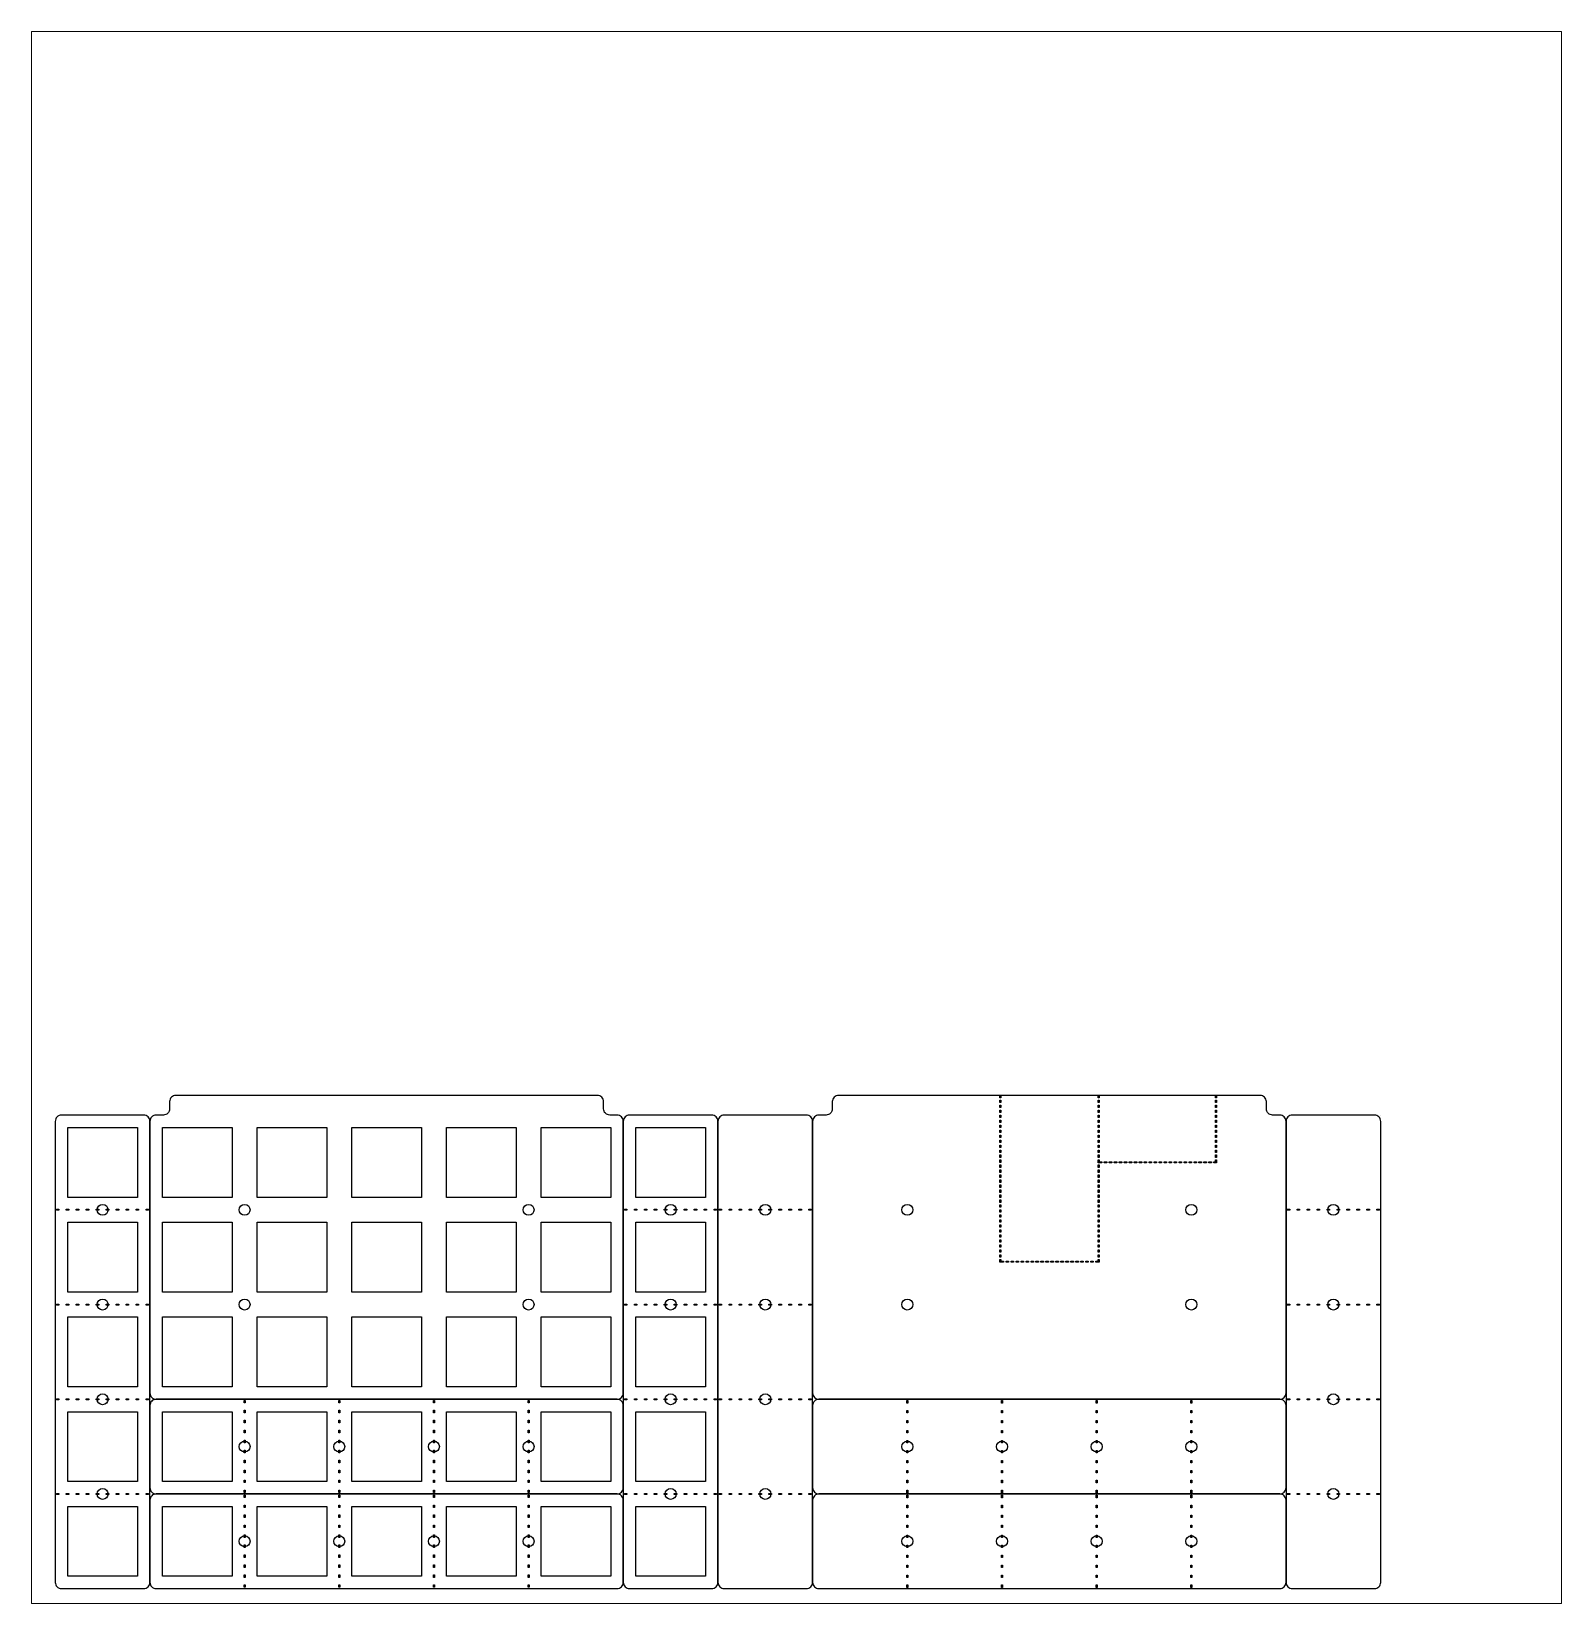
# Paper-space layout 'シート 1' of a CAD drawing. Extents: x 2.42 to 8.04, y 0.7 to 6.47.
# The model-space entities are those that its viewports show. They can reach past a viewport. Long polylines and large blocks are cut down to what shows.
import ezdxf

# ---------------------------------------------------------------- set-up
doc = ezdxf.new("R2010")
doc.units = 0
doc.header["$MEASUREMENT"] = 0

msp = doc.modelspace()

# ---------------------------------------------------------------- linework, layer by layer
at = {"linetype": 'ByBlock'}
for p, q in [((15.2, 9.5), (15.2, 9.5)), ((26.6, 9.5), (26.6, 9.5))]:
    msp.add_line(p, q, dxfattribs=at)
for points in [[(11.4, 9.375, 0.414214), (11.275, 9.5), (11.13, 9.5, -0.414214), (11.005, 9.625), (11.005, 9.77, 0.414214), (10.88, 9.895), (2.42, 9.895, 0.414214), (2.295, 9.77), (2.295, 9.625, -0.414214), (2.17, 9.5), (2.025, 9.5, 0.414214), (1.9, 9.375), (1.9, 3.925, 0.414214), (2.025, 3.8), (11.275, 3.8, 0.414214), (11.4, 3.925)], [(24.7, 9.375, 0.414214), (24.575, 9.5), (24.43, 9.5, -0.414214), (24.305, 9.625), (24.305, 9.77, 0.414214), (24.18, 9.895), (15.72, 9.895, 0.414214), (15.595, 9.77), (15.595, 9.625, -0.414214), (15.47, 9.5), (15.325, 9.5, 0.414214), (15.2, 9.375), (15.2, 3.925, 0.414214), (15.325, 3.8), (24.575, 3.8, 0.414214), (24.7, 3.925)], [(0.125, 0), (1.775, 0, 0.414214), (1.9, 0.125), (1.9, 9.375, 0.414214), (1.775, 9.5), (0.125, 9.5, 0.414214), (0, 9.375), (0, 0.125, 0.414214)], [(11.525, 0), (13.175, 0, 0.414214), (13.3, 0.125), (13.3, 9.375, 0.414214), (13.175, 9.5), (11.525, 9.5, 0.414214), (11.4, 9.375), (11.4, 0.125, 0.414214)], [(13.425, 0), (15.075, 0, 0.414214), (15.2, 0.125), (15.2, 9.375, 0.414214), (15.075, 9.5), (13.425, 9.5, 0.414214), (13.3, 9.375), (13.3, 0.125, 0.414214)], [(24.825, 0), (26.475, 0, 0.414214), (26.6, 0.125), (26.6, 9.375, 0.414214), (26.475, 9.5), (24.825, 9.5, 0.414214), (24.7, 9.375), (24.7, 0.125, 0.414214)], [(1.9, 3.675), (1.9, 2.025, 0.414214), (2.025, 1.9), (11.275, 1.9, 0.414214), (11.4, 2.025), (11.4, 3.675, 0.414214), (11.275, 3.8), (2.025, 3.8, 0.414214)], [(24.7, 2.025), (24.7, 3.675, 0.414214), (24.575, 3.8), (15.325, 3.8, 0.414214), (15.2, 3.675), (15.2, 2.025, 0.414214), (15.325, 1.9), (24.575, 1.9, 0.414214)], [(1.9, 1.775), (1.9, 0.125, 0.414214), (2.025, 0), (11.275, 0, 0.414214), (11.4, 0.125), (11.4, 1.775, 0.414214), (11.275, 1.9), (2.025, 1.9, 0.414214)], [(24.7, 0.125), (24.7, 1.775, 0.414214), (24.575, 1.9), (15.325, 1.9, 0.414214), (15.2, 1.775), (15.2, 0.125, 0.414214), (15.325, 0), (24.575, 0, 0.414214)]]:
    msp.add_lwpolyline(points, format="xyb", close=True, dxfattribs=at)
for points in [[(18.954, 9.85), (18.954, 9.9), (18.974, 9.9), (18.974, 9.85)], [(18.954, 9.75), (18.954, 9.8), (18.974, 9.8), (18.974, 9.75)], [(20.932, 9.85), (20.932, 9.9), (20.952, 9.9), (20.952, 9.85)], [(20.932, 9.75), (20.932, 9.8), (20.952, 9.8), (20.952, 9.75)], [(23.283, 9.85), (23.283, 9.9), (23.303, 9.9), (23.303, 9.85)], [(23.283, 9.75), (23.283, 9.8), (23.303, 9.8), (23.303, 9.75)], [(18.954, 9.65), (18.954, 9.7), (18.974, 9.7), (18.974, 9.65)], [(18.954, 9.55), (18.954, 9.6), (18.974, 9.6), (18.974, 9.55)], [(18.954, 9.45), (18.954, 9.5), (18.974, 9.5), (18.974, 9.45)], [(20.932, 9.65), (20.932, 9.7), (20.952, 9.7), (20.952, 9.65)], [(20.932, 9.55), (20.932, 9.6), (20.952, 9.6), (20.952, 9.55)], [(20.932, 9.45), (20.932, 9.5), (20.952, 9.5), (20.952, 9.45)], [(23.283, 9.65), (23.283, 9.7), (23.303, 9.7), (23.303, 9.65)], [(23.283, 9.55), (23.283, 9.6), (23.303, 9.6), (23.303, 9.55)], [(23.283, 9.45), (23.283, 9.5), (23.303, 9.5), (23.303, 9.45)], [(0.25, 9.25), (1.65, 9.25), (1.65, 7.85), (0.25, 7.85)], [(2.15, 7.85), (2.15, 9.25), (3.55, 9.25), (3.55, 7.85)], [(4.05, 7.85), (4.05, 9.25), (5.45, 9.25), (5.45, 7.85)], [(5.95, 7.85), (5.95, 9.25), (7.35, 9.25), (7.35, 7.85)], [(7.85, 7.85), (7.85, 9.25), (9.25, 9.25), (9.25, 7.85)], [(9.75, 7.85), (9.75, 9.25), (11.15, 9.25), (11.15, 7.85)], [(11.65, 9.25), (13.05, 9.25), (13.05, 7.85), (11.65, 7.85)], [(18.954, 9.35), (18.954, 9.4), (18.974, 9.4), (18.974, 9.35)], [(18.954, 9.25), (18.954, 9.3), (18.974, 9.3), (18.974, 9.25)], [(18.954, 9.15), (18.954, 9.2), (18.974, 9.2), (18.974, 9.15)], [(20.932, 9.35), (20.932, 9.4), (20.952, 9.4), (20.952, 9.35)], [(20.932, 9.25), (20.932, 9.3), (20.952, 9.3), (20.952, 9.25)], [(20.932, 9.15), (20.932, 9.2), (20.952, 9.2), (20.952, 9.15)], [(23.283, 9.35), (23.283, 9.4), (23.303, 9.4), (23.303, 9.35)], [(23.283, 9.25), (23.283, 9.3), (23.303, 9.3), (23.303, 9.25)], [(23.283, 9.15), (23.283, 9.2), (23.303, 9.2), (23.303, 9.15)], [(18.954, 9.05), (18.954, 9.1), (18.974, 9.1), (18.974, 9.05)], [(18.954, 8.95), (18.954, 9), (18.974, 9), (18.974, 8.95)], [(18.954, 8.85), (18.954, 8.9), (18.974, 8.9), (18.974, 8.85)], [(20.932, 9.05), (20.932, 9.1), (20.952, 9.1), (20.952, 9.05)], [(20.932, 8.95), (20.932, 9), (20.952, 9), (20.952, 8.95)], [(20.932, 8.85), (20.932, 8.9), (20.952, 8.9), (20.952, 8.85)], [(23.283, 9.05), (23.283, 9.1), (23.303, 9.1), (23.303, 9.05)], [(23.283, 8.95), (23.283, 9), (23.303, 9), (23.303, 8.95)], [(23.283, 8.85), (23.283, 8.9), (23.303, 8.9), (23.303, 8.85)], [(18.954, 8.75), (18.954, 8.8), (18.974, 8.8), (18.974, 8.75)], [(18.954, 8.65), (18.954, 8.7), (18.974, 8.7), (18.974, 8.65)], [(18.954, 8.55), (18.954, 8.6), (18.974, 8.6), (18.974, 8.55)], [(20.932, 8.75), (20.932, 8.8), (20.952, 8.8), (20.952, 8.75)], [(20.932, 8.65), (20.932, 8.7), (20.952, 8.7), (20.952, 8.65)], [(20.932, 8.55), (20.932, 8.6), (20.952, 8.6), (20.952, 8.55)], [(21.003, 8.54), (20.932, 8.54), (20.932, 8.56), (21.003, 8.56)], [(21.103, 8.54), (21.053, 8.54), (21.053, 8.56), (21.103, 8.56)], [(21.203, 8.54), (21.153, 8.54), (21.153, 8.56), (21.203, 8.56)], [(21.303, 8.54), (21.253, 8.54), (21.253, 8.56), (21.303, 8.56)], [(21.403, 8.54), (21.353, 8.54), (21.353, 8.56), (21.403, 8.56)], [(21.503, 8.54), (21.453, 8.54), (21.453, 8.56), (21.503, 8.56)], [(21.603, 8.54), (21.553, 8.54), (21.553, 8.56), (21.603, 8.56)], [(21.703, 8.54), (21.653, 8.54), (21.653, 8.56), (21.703, 8.56)], [(21.803, 8.54), (21.753, 8.54), (21.753, 8.56), (21.803, 8.56)], [(21.903, 8.54), (21.853, 8.54), (21.853, 8.56), (21.903, 8.56)], [(22.003, 8.54), (21.953, 8.54), (21.953, 8.56), (22.003, 8.56)], [(22.103, 8.54), (22.053, 8.54), (22.053, 8.56), (22.103, 8.56)], [(22.203, 8.54), (22.153, 8.54), (22.153, 8.56), (22.203, 8.56)], [(22.303, 8.54), (22.253, 8.54), (22.253, 8.56), (22.303, 8.56)], [(22.403, 8.54), (22.353, 8.54), (22.353, 8.56), (22.403, 8.56)], [(22.503, 8.54), (22.453, 8.54), (22.453, 8.56), (22.503, 8.56)], [(22.603, 8.54), (22.553, 8.54), (22.553, 8.56), (22.603, 8.56)], [(22.703, 8.54), (22.653, 8.54), (22.653, 8.56), (22.703, 8.56)], [(22.803, 8.54), (22.753, 8.54), (22.753, 8.56), (22.803, 8.56)], [(22.903, 8.54), (22.853, 8.54), (22.853, 8.56), (22.903, 8.56)], [(23.003, 8.54), (22.953, 8.54), (22.953, 8.56), (23.003, 8.56)], [(23.103, 8.54), (23.053, 8.54), (23.053, 8.56), (23.103, 8.56)], [(23.203, 8.54), (23.153, 8.54), (23.153, 8.56), (23.203, 8.56)], [(23.303, 8.54), (23.253, 8.54), (23.253, 8.56), (23.303, 8.56)], [(23.283, 8.75), (23.283, 8.8), (23.303, 8.8), (23.303, 8.75)], [(23.283, 8.65), (23.283, 8.7), (23.303, 8.7), (23.303, 8.65)], [(23.283, 8.55), (23.283, 8.6), (23.303, 8.6), (23.303, 8.55)], [(18.954, 8.45), (18.954, 8.5), (18.974, 8.5), (18.974, 8.45)], [(18.954, 8.35), (18.954, 8.4), (18.974, 8.4), (18.974, 8.35)], [(18.954, 8.25), (18.954, 8.3), (18.974, 8.3), (18.974, 8.25)], [(20.932, 8.45), (20.932, 8.5), (20.952, 8.5), (20.952, 8.45)], [(20.932, 8.35), (20.932, 8.4), (20.952, 8.4), (20.952, 8.35)], [(20.932, 8.25), (20.932, 8.3), (20.952, 8.3), (20.952, 8.25)], [(18.954, 8.15), (18.954, 8.2), (18.974, 8.2), (18.974, 8.15)], [(18.954, 8.05), (18.954, 8.1), (18.974, 8.1), (18.974, 8.05)], [(18.954, 7.95), (18.954, 8), (18.974, 8), (18.974, 7.95)], [(18.954, 7.85), (18.954, 7.9), (18.974, 7.9), (18.974, 7.85)], [(20.932, 8.15), (20.932, 8.2), (20.952, 8.2), (20.952, 8.15)], [(20.932, 8.05), (20.932, 8.1), (20.952, 8.1), (20.952, 8.05)], [(20.932, 7.95), (20.932, 8), (20.952, 8), (20.952, 7.95)], [(20.932, 7.85), (20.932, 7.9), (20.952, 7.9), (20.952, 7.85)], [(0.023, 7.61), (0.073, 7.61), (0.073, 7.59), (0.023, 7.59)], [(0.223, 7.61), (0.273, 7.61), (0.273, 7.59), (0.223, 7.59)], [(0.423, 7.61), (0.473, 7.61), (0.473, 7.59), (0.423, 7.59)], [(0.624, 7.61), (0.673, 7.61), (0.673, 7.59), (0.624, 7.59)], [(0.824, 7.61), (0.874, 7.61), (0.874, 7.59), (0.824, 7.59)], [(1.024, 7.61), (1.074, 7.61), (1.074, 7.59), (1.024, 7.59)], [(1.224, 7.61), (1.274, 7.61), (1.274, 7.59), (1.224, 7.59)], [(1.424, 7.61), (1.474, 7.61), (1.474, 7.59), (1.424, 7.59)], [(1.624, 7.61), (1.674, 7.61), (1.674, 7.59), (1.624, 7.59)], [(1.824, 7.61), (1.874, 7.61), (1.874, 7.59), (1.824, 7.59)], [(11.423, 7.61), (11.473, 7.61), (11.473, 7.59), (11.423, 7.59)], [(11.623, 7.61), (11.673, 7.61), (11.673, 7.59), (11.623, 7.59)], [(11.823, 7.61), (11.873, 7.61), (11.873, 7.59), (11.823, 7.59)], [(12.023, 7.61), (12.073, 7.61), (12.073, 7.59), (12.023, 7.59)], [(12.223, 7.61), (12.273, 7.61), (12.273, 7.59), (12.223, 7.59)], [(12.423, 7.61), (12.473, 7.61), (12.473, 7.59), (12.423, 7.59)], [(12.623, 7.61), (12.673, 7.61), (12.673, 7.59), (12.623, 7.59)], [(12.823, 7.61), (12.873, 7.61), (12.873, 7.59), (12.823, 7.59)], [(13.023, 7.61), (13.073, 7.61), (13.073, 7.59), (13.023, 7.59)], [(13.223, 7.61), (13.273, 7.61), (13.273, 7.59), (13.223, 7.59)], [(13.323, 7.61), (13.373, 7.61), (13.373, 7.59), (13.323, 7.59)], [(13.523, 7.61), (13.573, 7.61), (13.573, 7.59), (13.523, 7.59)], [(13.723, 7.61), (13.773, 7.61), (13.773, 7.59), (13.723, 7.59)], [(13.923, 7.61), (13.973, 7.61), (13.973, 7.59), (13.923, 7.59)], [(14.123, 7.61), (14.173, 7.61), (14.173, 7.59), (14.123, 7.59)], [(14.323, 7.61), (14.373, 7.61), (14.373, 7.59), (14.323, 7.59)], [(14.523, 7.61), (14.573, 7.61), (14.573, 7.59), (14.523, 7.59)], [(14.723, 7.61), (14.773, 7.61), (14.773, 7.59), (14.723, 7.59)], [(14.923, 7.61), (14.973, 7.61), (14.973, 7.59), (14.923, 7.59)], [(15.123, 7.61), (15.173, 7.61), (15.173, 7.59), (15.123, 7.59)], [(18.954, 7.75), (18.954, 7.8), (18.974, 7.8), (18.974, 7.75)], [(18.954, 7.65), (18.954, 7.7), (18.974, 7.7), (18.974, 7.65)], [(18.954, 7.55), (18.954, 7.6), (18.974, 7.6), (18.974, 7.55)], [(20.932, 7.75), (20.932, 7.8), (20.952, 7.8), (20.952, 7.75)], [(20.932, 7.65), (20.932, 7.7), (20.952, 7.7), (20.952, 7.65)], [(20.932, 7.55), (20.932, 7.6), (20.952, 7.6), (20.952, 7.55)], [(24.723, 7.61), (24.773, 7.61), (24.773, 7.59), (24.723, 7.59)], [(24.923, 7.61), (24.973, 7.61), (24.973, 7.59), (24.923, 7.59)], [(25.123, 7.61), (25.173, 7.61), (25.173, 7.59), (25.123, 7.59)], [(25.323, 7.61), (25.373, 7.61), (25.373, 7.59), (25.323, 7.59)], [(25.523, 7.61), (25.573, 7.61), (25.573, 7.59), (25.523, 7.59)], [(25.723, 7.61), (25.773, 7.61), (25.773, 7.59), (25.723, 7.59)], [(25.923, 7.61), (25.973, 7.61), (25.973, 7.59), (25.923, 7.59)], [(26.123, 7.61), (26.173, 7.61), (26.173, 7.59), (26.123, 7.59)], [(26.323, 7.61), (26.373, 7.61), (26.373, 7.59), (26.323, 7.59)], [(26.523, 7.61), (26.573, 7.61), (26.573, 7.59), (26.523, 7.59)], [(0.25, 7.35), (1.65, 7.35), (1.65, 5.95), (0.25, 5.95)], [(2.15, 5.95), (2.15, 7.35), (3.55, 7.35), (3.55, 5.95)], [(4.05, 5.95), (4.05, 7.35), (5.45, 7.35), (5.45, 5.95)], [(5.95, 5.95), (5.95, 7.35), (7.35, 7.35), (7.35, 5.95)], [(7.85, 5.95), (7.85, 7.35), (9.25, 7.35), (9.25, 5.95)], [(9.75, 5.95), (9.75, 7.35), (11.15, 7.35), (11.15, 5.95)], [(11.65, 7.35), (13.05, 7.35), (13.05, 5.95), (11.65, 5.95)], [(18.954, 7.45), (18.954, 7.5), (18.974, 7.5), (18.974, 7.45)], [(18.954, 7.35), (18.954, 7.4), (18.974, 7.4), (18.974, 7.35)], [(18.954, 7.25), (18.954, 7.3), (18.974, 7.3), (18.974, 7.25)], [(20.932, 7.45), (20.932, 7.5), (20.952, 7.5), (20.952, 7.45)], [(20.932, 7.35), (20.932, 7.4), (20.952, 7.4), (20.952, 7.35)], [(20.932, 7.25), (20.932, 7.3), (20.952, 7.3), (20.952, 7.25)], [(18.954, 7.15), (18.954, 7.2), (18.974, 7.2), (18.974, 7.15)], [(18.954, 7.05), (18.954, 7.1), (18.974, 7.1), (18.974, 7.05)], [(18.954, 6.95), (18.954, 7), (18.974, 7), (18.974, 6.95)], [(20.932, 7.15), (20.932, 7.2), (20.952, 7.2), (20.952, 7.15)], [(20.932, 7.05), (20.932, 7.1), (20.952, 7.1), (20.952, 7.05)], [(20.932, 6.95), (20.932, 7), (20.952, 7), (20.952, 6.95)], [(18.954, 6.85), (18.954, 6.9), (18.974, 6.9), (18.974, 6.85)], [(18.954, 6.75), (18.954, 6.8), (18.974, 6.8), (18.974, 6.75)], [(18.954, 6.65), (18.954, 6.7), (18.974, 6.7), (18.974, 6.65)], [(20.932, 6.85), (20.932, 6.9), (20.952, 6.9), (20.952, 6.85)], [(20.932, 6.75), (20.932, 6.8), (20.952, 6.8), (20.952, 6.75)], [(20.932, 6.65), (20.932, 6.7), (20.952, 6.7), (20.952, 6.65)], [(18.954, 6.55), (18.954, 6.6), (18.974, 6.6), (18.974, 6.55)], [(19.032, 6.55), (18.974, 6.55), (18.974, 6.57), (19.032, 6.57)], [(19.132, 6.55), (19.082, 6.55), (19.082, 6.57), (19.132, 6.57)], [(19.232, 6.55), (19.182, 6.55), (19.182, 6.57), (19.232, 6.57)], [(19.332, 6.55), (19.282, 6.55), (19.282, 6.57), (19.332, 6.57)], [(19.432, 6.55), (19.382, 6.55), (19.382, 6.57), (19.432, 6.57)], [(19.532, 6.55), (19.482, 6.55), (19.482, 6.57), (19.532, 6.57)], [(19.632, 6.55), (19.583, 6.55), (19.583, 6.57), (19.632, 6.57)], [(19.732, 6.55), (19.682, 6.55), (19.682, 6.57), (19.732, 6.57)], [(19.832, 6.55), (19.782, 6.55), (19.782, 6.57), (19.832, 6.57)], [(19.932, 6.55), (19.882, 6.55), (19.882, 6.57), (19.932, 6.57)], [(20.032, 6.55), (19.982, 6.55), (19.982, 6.57), (20.032, 6.57)], [(20.132, 6.55), (20.082, 6.55), (20.082, 6.57), (20.132, 6.57)], [(20.232, 6.55), (20.182, 6.55), (20.182, 6.57), (20.232, 6.57)], [(20.332, 6.55), (20.282, 6.55), (20.282, 6.57), (20.332, 6.57)], [(20.432, 6.55), (20.382, 6.55), (20.382, 6.57), (20.432, 6.57)], [(20.532, 6.55), (20.482, 6.55), (20.482, 6.57), (20.532, 6.57)], [(20.632, 6.55), (20.582, 6.55), (20.582, 6.57), (20.632, 6.57)], [(20.732, 6.55), (20.682, 6.55), (20.682, 6.57), (20.732, 6.57)], [(20.832, 6.55), (20.782, 6.55), (20.782, 6.57), (20.832, 6.57)], [(20.932, 6.55), (20.882, 6.55), (20.882, 6.57), (20.932, 6.57)], [(20.932, 6.55), (20.932, 6.6), (20.952, 6.6), (20.952, 6.55)], [(0.023, 5.71), (0.073, 5.71), (0.073, 5.69), (0.023, 5.69)], [(0.223, 5.71), (0.273, 5.71), (0.273, 5.69), (0.223, 5.69)], [(0.423, 5.71), (0.473, 5.71), (0.473, 5.69), (0.423, 5.69)], [(0.624, 5.71), (0.673, 5.71), (0.673, 5.69), (0.624, 5.69)], [(0.824, 5.71), (0.874, 5.71), (0.874, 5.69), (0.824, 5.69)], [(1.024, 5.71), (1.074, 5.71), (1.074, 5.69), (1.024, 5.69)], [(1.224, 5.71), (1.274, 5.71), (1.274, 5.69), (1.224, 5.69)], [(1.424, 5.71), (1.474, 5.71), (1.474, 5.69), (1.424, 5.69)], [(1.624, 5.71), (1.674, 5.71), (1.674, 5.69), (1.624, 5.69)], [(1.824, 5.71), (1.874, 5.71), (1.874, 5.69), (1.824, 5.69)], [(11.423, 5.71), (11.473, 5.71), (11.473, 5.69), (11.423, 5.69)], [(11.623, 5.71), (11.673, 5.71), (11.673, 5.69), (11.623, 5.69)], [(11.823, 5.71), (11.873, 5.71), (11.873, 5.69), (11.823, 5.69)], [(12.023, 5.71), (12.073, 5.71), (12.073, 5.69), (12.023, 5.69)], [(12.223, 5.71), (12.273, 5.71), (12.273, 5.69), (12.223, 5.69)], [(12.423, 5.71), (12.473, 5.71), (12.473, 5.69), (12.423, 5.69)], [(12.623, 5.71), (12.673, 5.71), (12.673, 5.69), (12.623, 5.69)], [(12.823, 5.71), (12.873, 5.71), (12.873, 5.69), (12.823, 5.69)], [(13.023, 5.71), (13.073, 5.71), (13.073, 5.69), (13.023, 5.69)], [(13.223, 5.71), (13.273, 5.71), (13.273, 5.69), (13.223, 5.69)], [(13.323, 5.71), (13.373, 5.71), (13.373, 5.69), (13.323, 5.69)], [(13.523, 5.71), (13.573, 5.71), (13.573, 5.69), (13.523, 5.69)], [(13.723, 5.71), (13.773, 5.71), (13.773, 5.69), (13.723, 5.69)], [(13.923, 5.71), (13.973, 5.71), (13.973, 5.69), (13.923, 5.69)], [(14.123, 5.71), (14.173, 5.71), (14.173, 5.69), (14.123, 5.69)], [(14.323, 5.71), (14.373, 5.71), (14.373, 5.69), (14.323, 5.69)], [(14.523, 5.71), (14.573, 5.71), (14.573, 5.69), (14.523, 5.69)], [(14.723, 5.71), (14.773, 5.71), (14.773, 5.69), (14.723, 5.69)], [(14.923, 5.71), (14.973, 5.71), (14.973, 5.69), (14.923, 5.69)], [(15.123, 5.71), (15.173, 5.71), (15.173, 5.69), (15.123, 5.69)], [(24.723, 5.71), (24.773, 5.71), (24.773, 5.69), (24.723, 5.69)], [(24.923, 5.71), (24.973, 5.71), (24.973, 5.69), (24.923, 5.69)], [(25.123, 5.71), (25.173, 5.71), (25.173, 5.69), (25.123, 5.69)], [(25.323, 5.71), (25.373, 5.71), (25.373, 5.69), (25.323, 5.69)], [(25.523, 5.71), (25.573, 5.71), (25.573, 5.69), (25.523, 5.69)], [(25.723, 5.71), (25.773, 5.71), (25.773, 5.69), (25.723, 5.69)], [(25.923, 5.71), (25.973, 5.71), (25.973, 5.69), (25.923, 5.69)], [(26.123, 5.71), (26.173, 5.71), (26.173, 5.69), (26.123, 5.69)], [(26.323, 5.71), (26.373, 5.71), (26.373, 5.69), (26.323, 5.69)], [(26.523, 5.71), (26.573, 5.71), (26.573, 5.69), (26.523, 5.69)], [(0.25, 5.45), (1.65, 5.45), (1.65, 4.05), (0.25, 4.05)], [(2.15, 4.05), (2.15, 5.45), (3.55, 5.45), (3.55, 4.05)], [(4.05, 4.05), (4.05, 5.45), (5.45, 5.45), (5.45, 4.05)], [(5.95, 4.05), (5.95, 5.45), (7.35, 5.45), (7.35, 4.05)], [(7.85, 4.05), (7.85, 5.45), (9.25, 5.45), (9.25, 4.05)], [(9.75, 4.05), (9.75, 5.45), (11.15, 5.45), (11.15, 4.05)], [(11.65, 5.45), (13.05, 5.45), (13.05, 4.05), (11.65, 4.05)], [(0.023, 3.81), (0.073, 3.81), (0.073, 3.79), (0.023, 3.79)], [(0.223, 3.81), (0.273, 3.81), (0.273, 3.79), (0.223, 3.79)], [(0.423, 3.81), (0.473, 3.81), (0.473, 3.79), (0.423, 3.79)], [(0.624, 3.81), (0.673, 3.81), (0.673, 3.79), (0.624, 3.79)], [(0.824, 3.81), (0.874, 3.81), (0.874, 3.79), (0.824, 3.79)], [(1.024, 3.81), (1.074, 3.81), (1.074, 3.79), (1.024, 3.79)], [(1.224, 3.81), (1.274, 3.81), (1.274, 3.79), (1.224, 3.79)], [(1.424, 3.81), (1.474, 3.81), (1.474, 3.79), (1.424, 3.79)], [(1.624, 3.81), (1.674, 3.81), (1.674, 3.79), (1.624, 3.79)], [(1.824, 3.81), (1.874, 3.81), (1.874, 3.79), (1.824, 3.79)], [(11.423, 3.81), (11.473, 3.81), (11.473, 3.79), (11.423, 3.79)], [(11.623, 3.81), (11.673, 3.81), (11.673, 3.79), (11.623, 3.79)], [(11.823, 3.81), (11.873, 3.81), (11.873, 3.79), (11.823, 3.79)], [(12.023, 3.81), (12.073, 3.81), (12.073, 3.79), (12.023, 3.79)], [(12.223, 3.81), (12.273, 3.81), (12.273, 3.79), (12.223, 3.79)], [(12.423, 3.81), (12.473, 3.81), (12.473, 3.79), (12.423, 3.79)], [(12.623, 3.81), (12.673, 3.81), (12.673, 3.79), (12.623, 3.79)], [(12.823, 3.81), (12.873, 3.81), (12.873, 3.79), (12.823, 3.79)], [(13.023, 3.81), (13.073, 3.81), (13.073, 3.79), (13.023, 3.79)], [(13.223, 3.81), (13.273, 3.81), (13.273, 3.79), (13.223, 3.79)], [(13.323, 3.81), (13.373, 3.81), (13.373, 3.79), (13.323, 3.79)], [(13.523, 3.81), (13.573, 3.81), (13.573, 3.79), (13.523, 3.79)], [(13.723, 3.81), (13.773, 3.81), (13.773, 3.79), (13.723, 3.79)], [(13.923, 3.81), (13.973, 3.81), (13.973, 3.79), (13.923, 3.79)], [(14.123, 3.81), (14.173, 3.81), (14.173, 3.79), (14.123, 3.79)], [(14.323, 3.81), (14.373, 3.81), (14.373, 3.79), (14.323, 3.79)], [(14.523, 3.81), (14.573, 3.81), (14.573, 3.79), (14.523, 3.79)], [(14.723, 3.81), (14.773, 3.81), (14.773, 3.79), (14.723, 3.79)], [(14.923, 3.81), (14.973, 3.81), (14.973, 3.79), (14.923, 3.79)], [(15.123, 3.81), (15.173, 3.81), (15.173, 3.79), (15.123, 3.79)], [(24.723, 3.81), (24.773, 3.81), (24.773, 3.79), (24.723, 3.79)], [(24.923, 3.81), (24.973, 3.81), (24.973, 3.79), (24.923, 3.79)], [(25.123, 3.81), (25.173, 3.81), (25.173, 3.79), (25.123, 3.79)], [(25.323, 3.81), (25.373, 3.81), (25.373, 3.79), (25.323, 3.79)], [(25.523, 3.81), (25.573, 3.81), (25.573, 3.79), (25.523, 3.79)], [(25.723, 3.81), (25.773, 3.81), (25.773, 3.79), (25.723, 3.79)], [(25.923, 3.81), (25.973, 3.81), (25.973, 3.79), (25.923, 3.79)], [(26.123, 3.81), (26.173, 3.81), (26.173, 3.79), (26.123, 3.79)], [(26.323, 3.81), (26.373, 3.81), (26.373, 3.79), (26.323, 3.79)], [(26.523, 3.81), (26.573, 3.81), (26.573, 3.79), (26.523, 3.79)], [(0.25, 3.55), (1.65, 3.55), (1.65, 2.15), (0.25, 2.15)], [(3.55, 3.55), (3.55, 2.15), (2.15, 2.15), (2.15, 3.55)], [(3.81, 3.777), (3.81, 3.727), (3.79, 3.727), (3.79, 3.777)], [(3.81, 3.577), (3.81, 3.527), (3.79, 3.527), (3.79, 3.577)], [(5.45, 3.55), (5.45, 2.15), (4.05, 2.15), (4.05, 3.55)], [(5.71, 3.777), (5.71, 3.727), (5.69, 3.727), (5.69, 3.777)], [(5.71, 3.577), (5.71, 3.527), (5.69, 3.527), (5.69, 3.577)], [(7.35, 3.55), (7.35, 2.15), (5.95, 2.15), (5.95, 3.55)], [(7.61, 3.777), (7.61, 3.727), (7.59, 3.727), (7.59, 3.777)], [(7.61, 3.577), (7.61, 3.527), (7.59, 3.527), (7.59, 3.577)], [(9.25, 3.55), (9.25, 2.15), (7.85, 2.15), (7.85, 3.55)], [(9.51, 3.777), (9.51, 3.727), (9.49, 3.727), (9.49, 3.777)], [(9.51, 3.577), (9.51, 3.527), (9.49, 3.527), (9.49, 3.577)], [(11.15, 3.55), (11.15, 2.15), (9.75, 2.15), (9.75, 3.55)], [(11.65, 3.55), (13.05, 3.55), (13.05, 2.15), (11.65, 2.15)], [(17.09, 3.724), (17.09, 3.774), (17.11, 3.774), (17.11, 3.724)], [(17.09, 3.524), (17.09, 3.574), (17.11, 3.574), (17.11, 3.524)], [(18.99, 3.724), (18.99, 3.774), (19.01, 3.774), (19.01, 3.724)], [(18.99, 3.524), (18.99, 3.574), (19.01, 3.574), (19.01, 3.524)], [(20.89, 3.724), (20.89, 3.774), (20.91, 3.774), (20.91, 3.724)], [(20.89, 3.524), (20.89, 3.574), (20.91, 3.574), (20.91, 3.524)], [(22.79, 3.724), (22.79, 3.774), (22.81, 3.774), (22.81, 3.724)], [(22.79, 3.524), (22.79, 3.574), (22.81, 3.574), (22.81, 3.524)], [(3.81, 3.377), (3.81, 3.327), (3.79, 3.327), (3.79, 3.377)], [(3.81, 3.176), (3.81, 3.127), (3.79, 3.127), (3.79, 3.176)], [(5.71, 3.377), (5.71, 3.327), (5.69, 3.327), (5.69, 3.377)], [(5.71, 3.176), (5.71, 3.127), (5.69, 3.127), (5.69, 3.176)], [(7.61, 3.377), (7.61, 3.327), (7.59, 3.327), (7.59, 3.377)], [(7.61, 3.176), (7.61, 3.127), (7.59, 3.127), (7.59, 3.176)], [(9.51, 3.377), (9.51, 3.327), (9.49, 3.327), (9.49, 3.377)], [(9.51, 3.176), (9.51, 3.127), (9.49, 3.127), (9.49, 3.176)], [(17.09, 3.324), (17.09, 3.374), (17.11, 3.374), (17.11, 3.324)], [(17.09, 3.124), (17.09, 3.174), (17.11, 3.174), (17.11, 3.124)], [(18.99, 3.324), (18.99, 3.374), (19.01, 3.374), (19.01, 3.324)], [(18.99, 3.124), (18.99, 3.174), (19.01, 3.174), (19.01, 3.124)], [(20.89, 3.324), (20.89, 3.374), (20.91, 3.374), (20.91, 3.324)], [(20.89, 3.124), (20.89, 3.174), (20.91, 3.174), (20.91, 3.124)], [(22.79, 3.324), (22.79, 3.374), (22.81, 3.374), (22.81, 3.324)], [(22.79, 3.124), (22.79, 3.174), (22.81, 3.174), (22.81, 3.124)], [(3.81, 2.976), (3.81, 2.926), (3.79, 2.926), (3.79, 2.976)], [(5.71, 2.976), (5.71, 2.926), (5.69, 2.926), (5.69, 2.976)], [(7.61, 2.976), (7.61, 2.926), (7.59, 2.926), (7.59, 2.976)], [(9.51, 2.976), (9.51, 2.926), (9.49, 2.926), (9.49, 2.976)], [(17.09, 2.924), (17.09, 2.974), (17.11, 2.974), (17.11, 2.924)], [(18.99, 2.924), (18.99, 2.974), (19.01, 2.974), (19.01, 2.924)], [(20.89, 2.924), (20.89, 2.974), (20.91, 2.974), (20.91, 2.924)], [(22.79, 2.924), (22.79, 2.974), (22.81, 2.974), (22.81, 2.924)], [(3.81, 2.776), (3.81, 2.726), (3.79, 2.726), (3.79, 2.776)], [(3.81, 2.576), (3.81, 2.526), (3.79, 2.526), (3.79, 2.576)], [(5.71, 2.776), (5.71, 2.726), (5.69, 2.726), (5.69, 2.776)], [(5.71, 2.576), (5.71, 2.526), (5.69, 2.526), (5.69, 2.576)], [(7.61, 2.776), (7.61, 2.726), (7.59, 2.726), (7.59, 2.776)], [(7.61, 2.576), (7.61, 2.526), (7.59, 2.526), (7.59, 2.576)], [(9.51, 2.776), (9.51, 2.726), (9.49, 2.726), (9.49, 2.776)], [(9.51, 2.576), (9.51, 2.526), (9.49, 2.526), (9.49, 2.576)], [(17.09, 2.724), (17.09, 2.774), (17.11, 2.774), (17.11, 2.724)], [(17.09, 2.524), (17.09, 2.573), (17.11, 2.573), (17.11, 2.524)], [(18.99, 2.724), (18.99, 2.774), (19.01, 2.774), (19.01, 2.724)], [(18.99, 2.524), (18.99, 2.573), (19.01, 2.573), (19.01, 2.524)], [(20.89, 2.724), (20.89, 2.774), (20.91, 2.774), (20.91, 2.724)], [(20.89, 2.524), (20.89, 2.573), (20.91, 2.573), (20.91, 2.524)], [(22.79, 2.724), (22.79, 2.774), (22.81, 2.774), (22.81, 2.724)], [(22.79, 2.524), (22.79, 2.573), (22.81, 2.573), (22.81, 2.524)], [(3.81, 2.376), (3.81, 2.326), (3.79, 2.326), (3.79, 2.376)], [(5.71, 2.376), (5.71, 2.326), (5.69, 2.326), (5.69, 2.376)], [(7.61, 2.376), (7.61, 2.326), (7.59, 2.326), (7.59, 2.376)], [(9.51, 2.376), (9.51, 2.326), (9.49, 2.326), (9.49, 2.376)], [(17.09, 2.323), (17.09, 2.373), (17.11, 2.373), (17.11, 2.323)], [(18.99, 2.323), (18.99, 2.373), (19.01, 2.373), (19.01, 2.323)], [(20.89, 2.323), (20.89, 2.373), (20.91, 2.373), (20.91, 2.323)], [(22.79, 2.323), (22.79, 2.373), (22.81, 2.373), (22.81, 2.323)], [(0.023, 1.91), (0.073, 1.91), (0.073, 1.89), (0.023, 1.89)], [(0.223, 1.91), (0.273, 1.91), (0.273, 1.89), (0.223, 1.89)], [(0.423, 1.91), (0.473, 1.91), (0.473, 1.89), (0.423, 1.89)], [(0.624, 1.91), (0.673, 1.91), (0.673, 1.89), (0.624, 1.89)], [(0.824, 1.91), (0.874, 1.91), (0.874, 1.89), (0.824, 1.89)], [(1.024, 1.91), (1.074, 1.91), (1.074, 1.89), (1.024, 1.89)], [(1.224, 1.91), (1.274, 1.91), (1.274, 1.89), (1.224, 1.89)], [(1.424, 1.91), (1.474, 1.91), (1.474, 1.89), (1.424, 1.89)], [(1.624, 1.91), (1.674, 1.91), (1.674, 1.89), (1.624, 1.89)], [(1.824, 1.91), (1.874, 1.91), (1.874, 1.89), (1.824, 1.89)], [(3.81, 2.176), (3.81, 2.126), (3.79, 2.126), (3.79, 2.176)], [(3.81, 1.976), (3.81, 1.926), (3.79, 1.926), (3.79, 1.976)], [(5.71, 2.176), (5.71, 2.126), (5.69, 2.126), (5.69, 2.176)], [(5.71, 1.976), (5.71, 1.926), (5.69, 1.926), (5.69, 1.976)], [(7.61, 2.176), (7.61, 2.126), (7.59, 2.126), (7.59, 2.176)], [(7.61, 1.976), (7.61, 1.926), (7.59, 1.926), (7.59, 1.976)], [(9.51, 2.176), (9.51, 2.126), (9.49, 2.126), (9.49, 2.176)], [(9.51, 1.976), (9.51, 1.926), (9.49, 1.926), (9.49, 1.976)], [(11.423, 1.91), (11.473, 1.91), (11.473, 1.89), (11.423, 1.89)], [(11.623, 1.91), (11.673, 1.91), (11.673, 1.89), (11.623, 1.89)], [(11.823, 1.91), (11.873, 1.91), (11.873, 1.89), (11.823, 1.89)], [(12.023, 1.91), (12.073, 1.91), (12.073, 1.89), (12.023, 1.89)], [(12.223, 1.91), (12.273, 1.91), (12.273, 1.89), (12.223, 1.89)], [(12.423, 1.91), (12.473, 1.91), (12.473, 1.89), (12.423, 1.89)], [(12.623, 1.91), (12.673, 1.91), (12.673, 1.89), (12.623, 1.89)], [(12.823, 1.91), (12.873, 1.91), (12.873, 1.89), (12.823, 1.89)], [(13.023, 1.91), (13.073, 1.91), (13.073, 1.89), (13.023, 1.89)], [(13.223, 1.91), (13.273, 1.91), (13.273, 1.89), (13.223, 1.89)], [(13.323, 1.91), (13.373, 1.91), (13.373, 1.89), (13.323, 1.89)], [(13.523, 1.91), (13.573, 1.91), (13.573, 1.89), (13.523, 1.89)], [(13.723, 1.91), (13.773, 1.91), (13.773, 1.89), (13.723, 1.89)], [(13.923, 1.91), (13.973, 1.91), (13.973, 1.89), (13.923, 1.89)], [(14.123, 1.91), (14.173, 1.91), (14.173, 1.89), (14.123, 1.89)], [(14.323, 1.91), (14.373, 1.91), (14.373, 1.89), (14.323, 1.89)], [(14.523, 1.91), (14.573, 1.91), (14.573, 1.89), (14.523, 1.89)], [(14.723, 1.91), (14.773, 1.91), (14.773, 1.89), (14.723, 1.89)], [(14.923, 1.91), (14.973, 1.91), (14.973, 1.89), (14.923, 1.89)], [(15.123, 1.91), (15.173, 1.91), (15.173, 1.89), (15.123, 1.89)], [(17.09, 2.123), (17.09, 2.173), (17.11, 2.173), (17.11, 2.123)], [(17.09, 1.923), (17.09, 1.973), (17.11, 1.973), (17.11, 1.923)], [(18.99, 2.123), (18.99, 2.173), (19.01, 2.173), (19.01, 2.123)], [(18.99, 1.923), (18.99, 1.973), (19.01, 1.973), (19.01, 1.923)], [(20.89, 2.123), (20.89, 2.173), (20.91, 2.173), (20.91, 2.123)], [(20.89, 1.923), (20.89, 1.973), (20.91, 1.973), (20.91, 1.923)], [(22.79, 2.123), (22.79, 2.173), (22.81, 2.173), (22.81, 2.123)], [(22.79, 1.923), (22.79, 1.973), (22.81, 1.973), (22.81, 1.923)], [(24.723, 1.91), (24.773, 1.91), (24.773, 1.89), (24.723, 1.89)], [(24.923, 1.91), (24.973, 1.91), (24.973, 1.89), (24.923, 1.89)], [(25.123, 1.91), (25.173, 1.91), (25.173, 1.89), (25.123, 1.89)], [(25.323, 1.91), (25.373, 1.91), (25.373, 1.89), (25.323, 1.89)], [(25.523, 1.91), (25.573, 1.91), (25.573, 1.89), (25.523, 1.89)], [(25.723, 1.91), (25.773, 1.91), (25.773, 1.89), (25.723, 1.89)], [(25.923, 1.91), (25.973, 1.91), (25.973, 1.89), (25.923, 1.89)], [(26.123, 1.91), (26.173, 1.91), (26.173, 1.89), (26.123, 1.89)], [(26.323, 1.91), (26.373, 1.91), (26.373, 1.89), (26.323, 1.89)], [(26.523, 1.91), (26.573, 1.91), (26.573, 1.89), (26.523, 1.89)], [(0.25, 1.65), (1.65, 1.65), (1.65, 0.25), (0.25, 0.25)], [(3.55, 1.65), (3.55, 0.25), (2.15, 0.25), (2.15, 1.65)], [(3.81, 1.877), (3.81, 1.827), (3.79, 1.827), (3.79, 1.877)], [(3.81, 1.677), (3.81, 1.627), (3.79, 1.627), (3.79, 1.677)], [(5.45, 1.65), (5.45, 0.25), (4.05, 0.25), (4.05, 1.65)], [(5.71, 1.877), (5.71, 1.827), (5.69, 1.827), (5.69, 1.877)], [(5.71, 1.677), (5.71, 1.627), (5.69, 1.627), (5.69, 1.677)], [(7.35, 1.65), (7.35, 0.25), (5.95, 0.25), (5.95, 1.65)], [(7.61, 1.877), (7.61, 1.827), (7.59, 1.827), (7.59, 1.877)], [(7.61, 1.677), (7.61, 1.627), (7.59, 1.627), (7.59, 1.677)], [(9.25, 1.65), (9.25, 0.25), (7.85, 0.25), (7.85, 1.65)], [(9.51, 1.877), (9.51, 1.827), (9.49, 1.827), (9.49, 1.877)], [(9.51, 1.677), (9.51, 1.627), (9.49, 1.627), (9.49, 1.677)], [(11.15, 1.65), (11.15, 0.25), (9.75, 0.25), (9.75, 1.65)], [(11.65, 1.65), (13.05, 1.65), (13.05, 0.25), (11.65, 0.25)], [(17.09, 1.824), (17.09, 1.874), (17.11, 1.874), (17.11, 1.824)], [(17.09, 1.624), (17.09, 1.674), (17.11, 1.674), (17.11, 1.624)], [(18.99, 1.824), (18.99, 1.874), (19.01, 1.874), (19.01, 1.824)], [(18.99, 1.624), (18.99, 1.674), (19.01, 1.674), (19.01, 1.624)], [(20.89, 1.824), (20.89, 1.874), (20.91, 1.874), (20.91, 1.824)], [(20.89, 1.624), (20.89, 1.674), (20.91, 1.674), (20.91, 1.624)], [(22.79, 1.824), (22.79, 1.874), (22.81, 1.874), (22.81, 1.824)], [(22.79, 1.624), (22.79, 1.674), (22.81, 1.674), (22.81, 1.624)], [(3.81, 1.477), (3.81, 1.427), (3.79, 1.427), (3.79, 1.477)], [(3.81, 1.276), (3.81, 1.227), (3.79, 1.227), (3.79, 1.276)], [(5.71, 1.477), (5.71, 1.427), (5.69, 1.427), (5.69, 1.477)], [(5.71, 1.276), (5.71, 1.227), (5.69, 1.227), (5.69, 1.276)], [(7.61, 1.477), (7.61, 1.427), (7.59, 1.427), (7.59, 1.477)], [(7.61, 1.276), (7.61, 1.227), (7.59, 1.227), (7.59, 1.276)], [(9.51, 1.477), (9.51, 1.427), (9.49, 1.427), (9.49, 1.477)], [(9.51, 1.276), (9.51, 1.227), (9.49, 1.227), (9.49, 1.276)], [(17.09, 1.424), (17.09, 1.474), (17.11, 1.474), (17.11, 1.424)], [(17.09, 1.224), (17.09, 1.274), (17.11, 1.274), (17.11, 1.224)], [(18.99, 1.424), (18.99, 1.474), (19.01, 1.474), (19.01, 1.424)], [(18.99, 1.224), (18.99, 1.274), (19.01, 1.274), (19.01, 1.224)], [(20.89, 1.424), (20.89, 1.474), (20.91, 1.474), (20.91, 1.424)], [(20.89, 1.224), (20.89, 1.274), (20.91, 1.274), (20.91, 1.224)], [(22.79, 1.424), (22.79, 1.474), (22.81, 1.474), (22.81, 1.424)], [(22.79, 1.224), (22.79, 1.274), (22.81, 1.274), (22.81, 1.224)], [(3.81, 1.076), (3.81, 1.026), (3.79, 1.026), (3.79, 1.076)], [(5.71, 1.076), (5.71, 1.026), (5.69, 1.026), (5.69, 1.076)], [(7.61, 1.076), (7.61, 1.026), (7.59, 1.026), (7.59, 1.076)], [(9.51, 1.076), (9.51, 1.026), (9.49, 1.026), (9.49, 1.076)], [(17.09, 1.024), (17.09, 1.074), (17.11, 1.074), (17.11, 1.024)], [(18.99, 1.024), (18.99, 1.074), (19.01, 1.074), (19.01, 1.024)], [(20.89, 1.024), (20.89, 1.074), (20.91, 1.074), (20.91, 1.024)], [(22.79, 1.024), (22.79, 1.074), (22.81, 1.074), (22.81, 1.024)], [(3.81, 0.876), (3.81, 0.826), (3.79, 0.826), (3.79, 0.876)], [(3.81, 0.676), (3.81, 0.626), (3.79, 0.626), (3.79, 0.676)], [(5.71, 0.876), (5.71, 0.826), (5.69, 0.826), (5.69, 0.876)], [(5.71, 0.676), (5.71, 0.626), (5.69, 0.626), (5.69, 0.676)], [(7.61, 0.876), (7.61, 0.826), (7.59, 0.826), (7.59, 0.876)], [(7.61, 0.676), (7.61, 0.626), (7.59, 0.626), (7.59, 0.676)], [(9.51, 0.876), (9.51, 0.826), (9.49, 0.826), (9.49, 0.876)], [(9.51, 0.676), (9.51, 0.626), (9.49, 0.626), (9.49, 0.676)], [(17.09, 0.824), (17.09, 0.874), (17.11, 0.874), (17.11, 0.824)], [(17.09, 0.624), (17.09, 0.673), (17.11, 0.673), (17.11, 0.624)], [(18.99, 0.824), (18.99, 0.874), (19.01, 0.874), (19.01, 0.824)], [(18.99, 0.624), (18.99, 0.673), (19.01, 0.673), (19.01, 0.624)], [(20.89, 0.824), (20.89, 0.874), (20.91, 0.874), (20.91, 0.824)], [(20.89, 0.624), (20.89, 0.673), (20.91, 0.673), (20.91, 0.624)], [(22.79, 0.824), (22.79, 0.874), (22.81, 0.874), (22.81, 0.824)], [(22.79, 0.624), (22.79, 0.673), (22.81, 0.673), (22.81, 0.624)], [(3.81, 0.476), (3.81, 0.426), (3.79, 0.426), (3.79, 0.476)], [(5.71, 0.476), (5.71, 0.426), (5.69, 0.426), (5.69, 0.476)], [(7.61, 0.476), (7.61, 0.426), (7.59, 0.426), (7.59, 0.476)], [(9.51, 0.476), (9.51, 0.426), (9.49, 0.426), (9.49, 0.476)], [(17.09, 0.423), (17.09, 0.473), (17.11, 0.473), (17.11, 0.423)], [(18.99, 0.423), (18.99, 0.473), (19.01, 0.473), (19.01, 0.423)], [(20.89, 0.423), (20.89, 0.473), (20.91, 0.473), (20.91, 0.423)], [(22.79, 0.423), (22.79, 0.473), (22.81, 0.473), (22.81, 0.423)], [(3.81, 0.276), (3.81, 0.226), (3.79, 0.226), (3.79, 0.276)], [(3.81, 0.076), (3.81, 0.026), (3.79, 0.026), (3.79, 0.076)], [(5.71, 0.276), (5.71, 0.226), (5.69, 0.226), (5.69, 0.276)], [(5.71, 0.076), (5.71, 0.026), (5.69, 0.026), (5.69, 0.076)], [(7.61, 0.276), (7.61, 0.226), (7.59, 0.226), (7.59, 0.276)], [(7.61, 0.076), (7.61, 0.026), (7.59, 0.026), (7.59, 0.076)], [(9.51, 0.276), (9.51, 0.226), (9.49, 0.226), (9.49, 0.276)], [(9.51, 0.076), (9.51, 0.026), (9.49, 0.026), (9.49, 0.076)], [(17.09, 0.223), (17.09, 0.273), (17.11, 0.273), (17.11, 0.223)], [(17.09, 0.023), (17.09, 0.073), (17.11, 0.073), (17.11, 0.023)], [(18.99, 0.223), (18.99, 0.273), (19.01, 0.273), (19.01, 0.223)], [(18.99, 0.023), (18.99, 0.073), (19.01, 0.073), (19.01, 0.023)], [(20.89, 0.223), (20.89, 0.273), (20.91, 0.273), (20.91, 0.223)], [(20.89, 0.023), (20.89, 0.073), (20.91, 0.073), (20.91, 0.023)], [(22.79, 0.223), (22.79, 0.273), (22.81, 0.273), (22.81, 0.223)], [(22.79, 0.023), (22.79, 0.073), (22.81, 0.073), (22.81, 0.023)]]:
    msp.add_lwpolyline(points, close=True, dxfattribs=at)
for centre in [(0.95, 7.6), (3.8, 7.6), (9.5, 7.6), (12.35, 7.6), (14.25, 7.6), (17.1, 7.6), (22.8, 7.6), (25.65, 7.6), (0.95, 5.7), (3.8, 5.7), (9.5, 5.7), (12.35, 5.7), (14.25, 5.7), (17.1, 5.7), (22.8, 5.7), (25.65, 5.7), (0.95, 3.8), (12.35, 3.8), (14.25, 3.8), (25.65, 3.8), (3.8, 2.85), (5.7, 2.85), (7.6, 2.85), (9.5, 2.85), (17.1, 2.85), (19, 2.85), (20.9, 2.85), (22.8, 2.85), (0.95, 1.9), (12.35, 1.9), (14.25, 1.9), (25.65, 1.9), (3.8, 0.95), (5.7, 0.95), (7.6, 0.95), (9.5, 0.95), (17.1, 0.95), (19, 0.95), (20.9, 0.95), (22.8, 0.95)]:
    msp.add_circle(centre, 0.11, dxfattribs=at)

psp = doc.layouts.new('シート 1')

# ---------------------------------------------------------------- viewports
at = {"layer": '0'}
psp.add_viewport(center=(5.2272, 3.5862), size=(5.6194, 5.77245), view_center_point=(14.8757, 15.4712), view_height=31.54233, dxfattribs=at)

doc.saveas('drawing.dxf')
